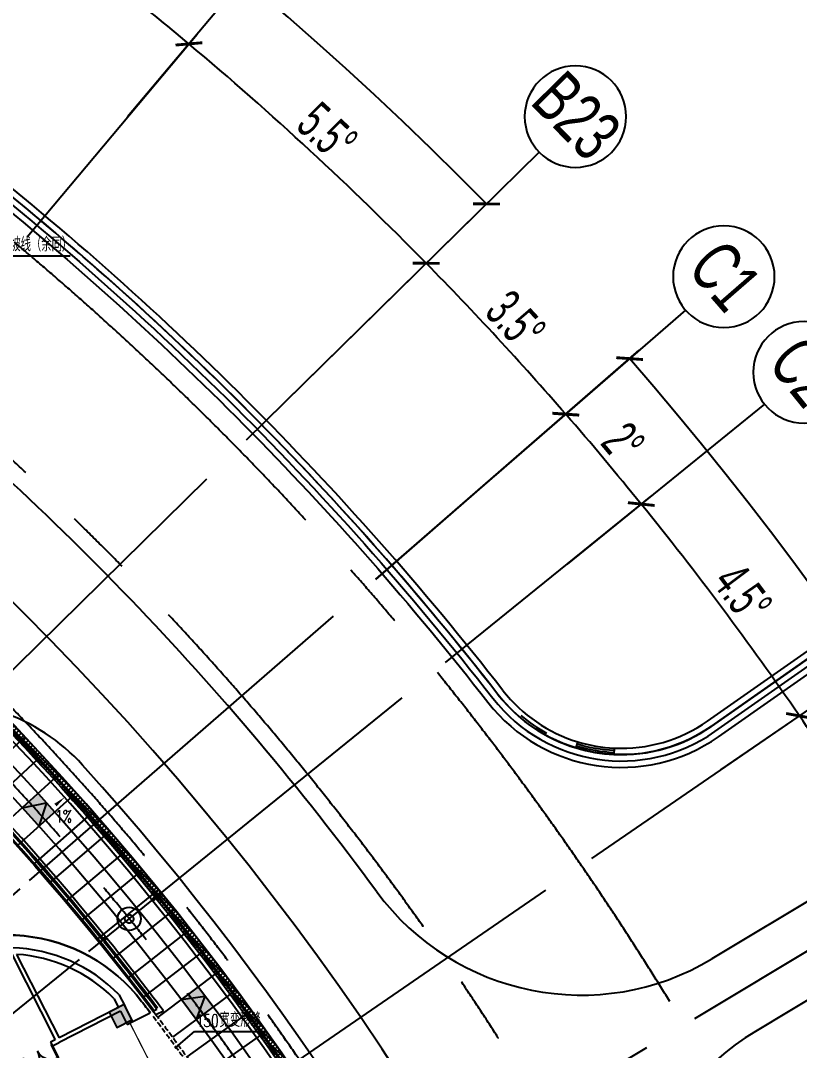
# Model space of a CAD drawing. Extents: x 1962160 to 37842216, y -162679 to 2997677.
# Drawn here: x 37707960 to 37744776, y 2831185 to 2879859 of the extents above; entities that cross this region are included whole.
import ezdxf
from ezdxf.enums import TextEntityAlignment as Align

# ---------------------------------------------------------------- set-up
doc = ezdxf.new("R2010")
doc.units = 0
doc.header["$LTSCALE"] = 1000
for name, pattern in [('__DASH', [0.35, 0.25, -0.1]), ('CENTER', [2, 1.25, -0.25, 0.25, -0.25]), ('CENTER2', [28.575000000000003, 19.05, -3.175, 3.175, -3.175]), ('DASH', [0.35, 0.25, -0.1]), ('HIDDEN', [0.375, 0.25, -0.125])]:
    doc.linetypes.add(name, pattern=pattern)
doc.layers.get('0').update_dxf_attribs({"color": 8})
doc.layers.get('Defpoints').update_dxf_attribs({"color": 8})
for name, color, linetype in [('#幕墙线-平面', 8, 'Continuous'), ('#标注', 8, 'Continuous'), ('#虚线', 8, 'HIDDEN'), ('#轴线', 8, 'CENTER2'), ('1-WIN-1', 8, 'Continuous'), ('A-AL-E', 8, 'Continuous'), ('A-COLS-PLAN-C', 8, 'DASH'), ('A-COLS-PLAN-S', 8, 'DASH'), ('A-DETL-ALUM', 8, 'Continuous'), ('A-DIMS-LEAD', 8, 'Continuous'), ('A-DIMS-SYMB', 8, 'Continuous'), ('A-FLOR', 8, 'Continuous'), ('A-FLOR-UNDR', 8, '__DASH'), ('A-GRID', 8, 'CENTER'), ('A-HATH', 8, 'Continuous'), ('A-NOTE', 8, 'Continuous'), ('A-ROOF-DRAN', 8, 'Continuous'), ('A-STRS-HRAL', 8, 'Continuous'), ('COLUMN', 8, 'Continuous'), ('DIM', 8, 'Continuous'), ('G-ACCS', 8, 'Continuous'), ('PUB_HATCH', 8, 'Continuous'), ('周边建筑', 8, 'Continuous'), ('建-填充', 8, 'Continuous'), ('水-雨水-压力流-标识', 8, 'Continuous')]:
    doc.layers.add(name, color=color, linetype=linetype)
doc.layers.add('A-X-CHEK', color=8, linetype='Continuous', plot=False)
doc.styles.add('#文字', font='jrs.shx', dxfattribs={"width": 0.7, "bigfont": 'hztxt.shx'})
doc.styles.add('_TCH_DIM', font='SIMPLEX', dxfattribs={"bigfont": 'GBCBIG'})
doc.styles.add('JHZX', font='jrs.shx', dxfattribs={"width": 0.6, "bigfont": 'jhz.shx'})
doc.dimstyles.new('JZBZ-600', dxfattribs={"dimscale": 600, "dimtxt": 3, "dimasz": 1.5, "dimexe": 1, "dimexo": 1, "dimgap": 0.5, "dimtad": 1, "dimdec": 0, "dimdsep": 46, "dimtxsty": 'JHZX', "dimblk1": 'ARCHTICK', "dimblk2": 'ARCHTICK', "dimsah": 1, "dimcen": 0, "dimclrd": 1, "dimclre": 1, "dimclrt": 2, "dimadec": 1, "dimazin": 2, "dimtfac": 1, "dimtdec": 0, "dimtix": 1, "dimtmove": 0, "dimatfit": 3, "dimfxl": 1, "dimtolj": 1, "dimlwd": -1, "dimlwe": -1, "dimarcsym": 1})
pattern_1 = [(45, (0, 0), (-112.2532015133644, 112.2532015133644), []), (135, (0, 0), (-112.2532015133644, -112.2532015133644), [])]

# ---------------------------------------------------------------- blocks, each defined once
blk = doc.blocks.new('排水沟区域')
at = {"layer": 'A-HATH'}
h = blk.add_hatch(dxfattribs=at)
h.set_pattern_fill('ANSI37', color=256, scale=100)
h.set_pattern_definition(pattern_1)
edge = h.paths.add_edge_path()
edge.add_line((35729033.68606672, 3020353.282818556), (35729384.57766199, 3020074.115897257))
edge.add_arc((35730022.0447757, 3020201.141770407), 649.9999180864652, 191.2695195402036, 231.0610937240625)
edge.add_arc((35647972.51225663, 2918657.177439705), 129899.9999999272, 39.022065275472414, 51.0611029031686, ccw=False)
edge.add_line((35748892.28277585, 3000444.767686203), (35748620.28132591, 3000224.505956438))
edge.add_arc((35647972.51206788, 2918657.177250701), 129550.0002655631, 39.02212514179715, 51.06110291556761)
edge.add_arc((35730022.04477566, 3020201.141770385), 999.9999180451573, 171.2489754024356, 231.0610937257637, ccw=False)
h = blk.add_hatch(dxfattribs=at)
h.set_pattern_fill('ANSI37', color=256, scale=100)
h.set_pattern_definition(pattern_1)
edge = h.paths.add_edge_path()
edge.add_arc((35778214.13878883, 2927624.965237803), 650.0000000036937, 183.9388823932484, 223.5627937521552, ccw=False)
edge.add_arc((35647972.51225553, 2918657.177440425), 129900.0000000662, 3.938884257588553, 38.97795766836391)
edge.add_line((35748955.2148303, 3000367.053102507), (35748683.21338074, 3000146.791373039))
edge.add_arc((35647972.51225566, 2918657.17744047), 129549.9999999376, 3.938884257573193, 38.97789835857748, ccw=False)
edge.add_arc((35778214.13878738, 2927624.965258901), 1000.000000002873, 183.938884257331, 243.7486610001553)
edge.add_arc((35647972.50986589, 2918657.177302167), 130050.0023937305, 3.558072409215487, 3.756253554398149)
for points in [[(35729033.68606672, 3020353.282818556), (35729384.57766199, 3020074.115897257, 0.1753894263607352), (35729613.52543467, 3019695.561073073, -0.05257858242785533), (35748892.28277585, 3000444.767686203), (35748620.28132591, 3000224.505956438, 0.05257832054385799), (35729393.5534541, 3019423.325278653, -0.2670707385684391)], [(35777743.13609562, 2927177.018295643, -0.1746354518207903), (35777565.67415892, 2927580.315223805, 0.1540892544204838), (35748955.2148303, 3000367.053102507), (35748683.21338074, 3000146.791373039, -0.1540889894882649), (35777216.50089744, 2927556.272897216, 0.2670597927759777), (35777771.82913741, 2926728.102853881, 0.0008647285902376794)]]:
    blk.add_lwpolyline(points, format="xyb", close=True, dxfattribs=at)
blk = doc.blocks.new('A$C58e34137')
at = {"layer": 'A-X-CHEK'}
blk.add_blockref('排水沟区域', (-35647972.51433039, -2918657.17947907), dxfattribs=at)
blk = doc.blocks.new('雨水')
at = {"layer": 'A-DIMS-SYMB'}
blk.add_lwpolyline([(35743403.9448256, 3004120.425162487, 0, 0, 0), (35744381.93046845, 3004946.882905222, 0, 160, 0), (35743923.65188041, 3004559.609441455, 0, 0, 0)], format="xyseb", dxfattribs=at)
at = {"layer": 'A-DIMS-SYMB', "style": '_TCH_DIM', "width": 0.7058823529411765}
blk.add_text('1%', height=595, dxfattribs=at).set_placement((35743908.73297078, 3003726.689965641))
blk = doc.blocks.new('1100')
at = {"layer": 'A-DETL-ALUM', "ltscale": 0.3}
blk.add_circle((35572079.41488183, 2737404.62498665), 550, dxfattribs=at)
blk = doc.blocks.new('_YZHK')
blk.add_circle((0, 0), 0.5)
blk = doc.blocks.new('ASDFASD')
at = {"layer": 'A-COLS-PLAN-C', "ltscale": 0.3, "xscale": 400, "yscale": 400, "zscale": 400}
blk.add_blockref('_YZHK', (35747408.33802408, 2999178.721475195), dxfattribs=at)
blk = doc.blocks.new('$DorLib2D$00000002')
at = {"layer": '1-WIN-1'}
for p, q in [((-0.5000000000002274, 1.70530256582424e-13), (-0.5, 0.4875000000000114)), ((-0.4750000000001364, 0.4875000000002387), (-0.5, 0.4875000000000114)), ((-0.4750000000001364, 1.70530256582424e-13), (-0.4750000000001364, 0.4875000000002387)), ((0.4749999999999091, 5.684341886080801e-14), (0.4749999999999091, 0.4875000000001251)), ((0.4749999999999091, 0.4875000000001251), (0.4999999999997726, 0.4875000000001251)), ((0.5, -5.684341886080801e-14), (0.4999999999997726, 0.4875000000001251)), ((-0.5000000000002274, 1.70530256582424e-13), (-0.4750000000001364, 1.70530256582424e-13)), ((0.5, -5.684341886080801e-14), (0.4749999999999091, 5.684341886080801e-14))]:
    blk.add_line(p, q, dxfattribs=at)
for centre, start, end in [((-0.4875000000001819, 5.684341886080801e-14), 0, 88.53071642340379), ((0.4874999999999545, 5.684341886080801e-14), 91.46928357659621, 180)]:
    blk.add_arc(centre, 0.4875, start, end, dxfattribs=at)
blk = doc.blocks.new('$DorLib2D$00000213')
at = {"const_width": 0.02}
blk.add_lwpolyline([(0.5, 3.552713678800501e-15), (-0.5, 3.552713678800501e-15)], dxfattribs=at)
blk = doc.blocks.new('_FZH')
blk.add_lwpolyline([(-0.5, -0.5), (0.5, -0.5), (0.5, 0.5), (-0.5, 0.5)], close=True)
at = {"layer": 'PUB_HATCH'}
blk.add_solid([(-0.5, -0.5), (0.5, -0.5), (-0.5, 0.5), (0.5, 0.5)], dxfattribs=at)
blk = doc.blocks.new('567')
at = {"layer": '周边建筑'}
for p, q in [((-51321.15015997738, 114072.7380995154), (-51545.86353334785, 114974.0142131075)), ((-51321.15026596934, 114072.7380995071), (-52097.38726787269, 113879.2004780918)), ((-51248.57369728386, 113781.6493816227), (-51321.15026596934, 114072.7380995071)), ((-52710.16658159345, 113726.4174356167), (-52097.38726787269, 113879.2004780918)), ((-52592.36479844153, 113446.6046301355), (-52121.84027182311, 113563.9195706467)), ((-52121.84027182311, 113563.9195706467), (-51359.30774265528, 110505.5686414614)), ((-51927.78112657368, 113612.3039497659), (-51248.57369728386, 113781.6493816227)), ((-51927.78112657368, 113612.3039497659), (-51141.05640783906, 110456.9234479517)), ((-55652.68287850916, 109435.1099933833), (-51359.30774265528, 110505.5686414614)), ((-55714.53716638684, 109213.5652614534), (-51310.92336354405, 110311.5094962046)), ((-51310.92336354405, 110311.5094962046), (-51250.68172588199, 110069.8934845026)), ((-51250.68172588199, 110069.8934845026), (-51056.62258064002, 110118.2778636217)), ((-51056.62258064002, 110118.2778636217), (-51141.05640783906, 110456.9234479517))]:
    blk.add_line(p, q, dxfattribs=at)
blk.add_lwpolyline([(-1000.000047206879, 78693.64650280029, 0.09823597983159359), (-30965.43680980057, 72352.13696346432, -0.3897332673818137), (-41176.71125628054, 75951.09248797549), (-55909.5970331952, 103659.6206795126, -0.4324632496197498), (-52157.61061988026, 114697.7927182019, -0.001331782950355408), (-51545.86354148388, 114974.0142456815, -0.001331782950355408)], format="xyb", dxfattribs=at)
for centre, radius, start, end in [((-2.201646566390991e-05, -4.607392475008965e-05), 126000, 114.1479436892948, 114.4531655879853), ((-48846.01633822918, 107415.3931091577), 8000, 114.4531655879853, 207.9999997643384), ((-48845.67229306698, 107415.2145893951), 7400.378197910908, 121.4800916240163, 165.2924198746532), ((-48845.67229306698, 107415.2145893951), 7100.378197910911, 121.8485023535207, 163.4724015766014)]:
    blk.add_arc(centre, radius, start, end, dxfattribs=at)
at = {"layer": 'COLUMN', "xscale": 800.0000000003402, "yscale": 800.0000000003402, "zscale": 800.0000000003402, "rotation": 13.99999999997211}
blk.add_blockref('_FZH', (-51709.52971182764, 113563.6586310901), dxfattribs=at)
at = {"layer": '周边建筑'}
for name, p, xscale, yscale, zscale, rotation in [('$DorLib2D$00000213', (-49829.4183922112, 114290.0765839666), -3000, 3000, -3000, 13.99999999998196), ('$DorLib2D$00000002', (-50972.21073156595, 109366.3638793533), -1500, 1499.999999999999, 200, 283.9999999999778)]:
    blk.add_blockref(name, p, dxfattribs=dict(at, xscale=xscale, yscale=yscale, zscale=zscale, rotation=rotation))
blk = doc.blocks.new('1234')
at = {"layer": '周边建筑'}
for p, q in [((47448.81731022336, 147974.0846800357), (50455.31503990851, 157227.1332472637)), ((47163.50035533123, 148066.7897783592), (50128.9224952776, 157193.4206792414)), ((44410.22632863931, 144394.2798205391), (44579.20776127465, 144146.3982451335)), ((42960.70401920751, 143313.9402962551), (42857.33760314435, 143595.5701668859))]:
    blk.add_line(p, q, dxfattribs=at)
for points in [[(899.9999998621643, 147897.2616378292, -0.06424754974339256), (38411.22599733435, 142825.0248288214, 0.3992271408683902), (47734.13426394202, 147881.3795785159), (62643.80696957186, 193768.6338093206, 0.4257611201714258), (57410.8051248882, 203558.9581788629, 0.1695890934855462), (-81790.47026674077, 195045.0434476584, 0.4257611201712679), (-85791.3257065732, 184689.9521724582), (-65400.53789663129, 140961.7665993124, 0.3992271408685563), (-55530.9065411333, 137079.2778602466, -0.09498676638333799), (-899.9999992009252, 147897.2616378367)], [(3507.282386738807, 147308.2532562092, 0.01190288189879027), (-3507.282390698791, 147308.2532562315), (-3529.532858530059, 148157.964341335, 0.09051536275890958), (-55643.5452967938, 137357.3291338012, -0.3992271408685528), (-65128.64556051977, 141088.5520778373), (-85519.43337046169, 184816.737650983, -0.425761120171263), (-81674.45541529916, 194768.3838115633, -0.08617948601408663), (-11230.48231103458, 210901.2002502978), (-9979.055130984634, 202999.9999966249), (9979.055131915957, 202999.9999895692), (11230.48231178708, 210901.2002502382, -0.05548064099764077), (57329.37135875039, 203270.2220680118, -0.4257611201714432), (62358.49001468346, 193861.3389076069), (47448.81730905734, 147974.0846768022, -0.3992271408683997), (38489.13923465274, 143114.7307615206, 0.0597972305577292), (3529.532854573801, 148157.9643414542), (3507.2932679113, 147308.6687912941)], [(3863.717568093911, 147549.4211663455, -0.05920472133920898), (38333.31276001595, 142535.3188961297, 0.3992271408683867), (48019.45121883228, 147788.6744801998), (62929.12392446026, 193675.9287109822, 0.4257611201714161), (57492.23889102228, 203847.6942897588, 0.004818874958291998), (53552.5664362926, 204917.9412058592)]]:
    blk.add_lwpolyline(points, format="xyb", dxfattribs=at)
for centre, radius, start, end in [((2.793967723846436e-08, -7.748603820800781e-07), 148500.0000006694, 74.94709779040693, 89.07328136143701), ((2.980232238769531e-08, -7.748603820800781e-07), 148200.0000006699, 74.94709779040693, 89.07281279015125), ((40410.99908962846, 150260.8104384243), 7100.000000007586, 304.2823427948584, 341.9999999829247), ((40410.99908963032, 150260.8104384243), 7400.000000008174, 304.2823427948584, 341.9999999829247), ((40410.99908962846, 150260.8104384318), 7100.000000008795, 290.1546166583761, 304.2823427948584), ((40410.99908963032, 150260.8104384243), 7200.000000007875, 290.1546166583761, 304.2823427948584), ((40410.99908962846, 150260.8104384243), 7300.000000006954, 290.1546166583761, 304.2823427948584), ((40410.99908963032, 150260.8104384243), 7400.000000007718, 290.1546166583761, 304.2823427948584), ((40410.99908963032, 150260.8104384243), 7100.000000007668, 254.9470977904069, 290.1546166583761), ((40410.99908963032, 150260.8104384243), 7400.000000008165, 254.9470977904069, 290.1546166583761), ((40410.99908846803, 150260.8104351833), 7300.00000001006, 266.4497156707556, 278.0528988446976)]:
    blk.add_arc(centre, radius, start, end, dxfattribs=at)
blk = doc.blocks.new('总体道路0521')
at = {"layer": 'G-ACCS'}
for p, q in [((35648146.61824335, 2918764.123875077), (35648099.49496652, 2918735.809353795)), ((35648148.67839566, 2918760.695205878), (35648101.55511883, 2918732.380684596))]:
    blk.add_line(p, q, dxfattribs=at)
for centre, radius, start, end in [((35647972.51118848, 2918657.176535503), 223.8000000007542, 2.615028490091015, 87.02539691564355), ((35647972.51118848, 2918657.176535503), 137.9999999943868, 36.35538537225273, 51.35454212765026), ((35648063.06512173, 2918738.932178572), 9, 42.07717189144375, 71.69792694114393), ((35647972.51118848, 2918657.176535503), 130.9999999943868, 3.653077652685774, 42.07717189144375), ((35648093.31450962, 2918746.095361404), 12, 216.3553853722527, 300.9998813347739), ((35648107.73557572, 2918722.094676988), 12, 120.999881334774, 205.644494469657)]:
    blk.add_arc(centre, radius, start, end, dxfattribs=at)
blk = doc.blocks.new('A$C06ac024f')
at = {"layer": 'A-AL-E'}
for points in [[(146966.1108442098, 9139.118675829377), (130293.5131061152, 8119.378913449589, -0.411971783023191), (129393.6296410561, 8909.40498467395, 0.2085567122118536), (81515.31024506688, 100882.8259750819, -0.4119750127441655), (81384.31683558226, 102073.1150699067), (91782.78928811848, 115145.4842241406)], [(146953.5622105077, 9338.72490592394), (130281.3033982068, 8319.005873133894, -0.4119717830233011), (129593.1572190449, 8923.143457010388, 0.2085567122118591), (81641.00849476457, 101038.3893063087, -0.4119750127432668), (81540.83706398308, 101948.6103788218), (91939.0993520841, 115020.7153262636)], [(77832.6376574561, 97619.5065059471), (78606.48911542445, 98665.30672987876, -0.06256409875518618), (100567.7073898464, 76157.45959757408, -0.06256409875518618)]]:
    blk.add_lwpolyline(points, format="xyb", dxfattribs=at)
for centre, radius, end in [((-0.004684269428253174, 0.00567364227026701), 126199.999999992, 51.52467496121803), ((-0.004684276878833771, 0.005673648323863745), 126199.9999999989, 51.47924650182102)]:
    blk.add_arc(centre, radius, 37.13169287947728, end, dxfattribs=at)
at = {"layer": 'A-DIMS-LEAD'}
for p, q in [((91428.4430501908, 111860.5514444085), (96644.58279332519, 111860.5514444085)), ((101651.8016194403, 74450.72947934316), (102517.6741792709, 75202.04249806516)), ((102517.6741792709, 75202.04249806516), (105808.2505017668, 75202.04249806516))]:
    blk.add_line(p, q, dxfattribs=at)
at = {"layer": 'A-DIMS-LEAD', "const_width": 80}
blk.add_lwpolyline([(101621.5894330293, 74424.514525746, 1), (101682.0138058513, 74476.94443294033, 1)], format="xyb", close=True, dxfattribs=at)
at = {"layer": 'A-FLOR-UNDR'}
for points in [[(100690.2146648839, 75995.414925911, -0.008829933568897764), (103310.9296712726, 72392.50074449647, -0.008829933568897764)], [(100570.4878880084, 75905.05177578982, -0.00882993356890469), (103188.0867053345, 72306.42167782504, -0.00882993356890469)]]:
    blk.add_lwpolyline(points, format="xyb", dxfattribs=at)
at = {"layer": 'A-STRS-HRAL'}
blk.add_line((98379.25544006377, 79601.66192139918), (98223.8260397166, 79475.79807550414), dxfattribs=at)
blk.add_lwpolyline([(100492.3349860236, 81441.47034402424, 0.05257817025972621), (81295.33830808848, 100610.5901454366, -0.2921176999677469), (80885.55372672528, 101835.7996838335, -0.0004314042485968561), (81061.16277576238, 101696.0706465924, 0.2670597938632883), (81421.03655780107, 100766.1534766494, -0.05257832054387845), (100647.7643860355, 81567.33418964641)], format="xyb", close=True, dxfattribs=at)
for points in [[(78451.30993879586, 99044.00465345196, -0.05501179000424401), (98160.89398121834, 79553.51265594037), (98316.32338179648, 79679.37650202028, 0.05542147983757312), (78413.37643884122, 99328.97506747721), (77461.1900897026, 98042.16907019448, -0.0004003704982196715), (77618.10343936086, 97917.99069471657), (78451.30993879586, 99044.00465345243)], [(129813.0462543592, 7846.935393485241, -0.2921176871007272), (129044.4563795775, 8885.362658081576, 0.1540888374545785), (100555.2670410722, 81363.75576079264), (100710.6964408681, 81489.61960624158, -0.1540889894881771), (129243.9839575663, 8899.101130418945, 0.2670597927890374), (129799.3121975809, 8070.931087060366, -0.0004314040462649551), (129813.0462543592, 7846.935393484775)], [(98223.8260397166, 79475.79807550414, -0.008106371880398457), (100748.7292895466, 76249.69487085566, -0.008106371880398457)], [(101052.1459522694, 76179.8281447338, 0.008578342693939032), (98379.25544006377, 79601.66192139918)], [(100567.7073898539, 76157.45959757827, -0.0004025795263250563), (100690.2146648765, 75995.41492590867)]]:
    blk.add_lwpolyline(points, format="xyb", dxfattribs=at)
for points in [[(100567.7073898464, 76157.45959757408), (100748.7247258127, 76249.69254551688)], [(100690.2146648765, 75995.41492590727), (101052.1459522694, 76179.8281447338)]]:
    blk.add_lwpolyline(points, dxfattribs=at)
at = {"xscale": 1000, "yscale": 1000, "zscale": 1000}
blk.add_blockref('总体道路0521', (-35647972511.19448, -2918657176.530752), dxfattribs=at)
at = {"layer": 'A-COLS-PLAN-S'}
blk.add_blockref('ASDFASD', (-35647972.51693987, -2918657.171766797), dxfattribs=at)
at = {"layer": 'A-ROOF-DRAN'}
blk.add_blockref('雨水', (-35647972.51693987, -2918657.171766797), dxfattribs=at)
at = {"layer": '周边建筑'}
for name, p, rotation in [('1234', (-0.004684269428253174, 0.005673641338944435), 322.9999995626877), ('567', (-0.006137371063232422, 0.004641769453883171), 283.0000003899075)]:
    blk.add_blockref(name, p, dxfattribs=dict(at, rotation=rotation))
at = {"layer": '水-雨水-压力流-标识'}
blk.add_blockref('1100', (-35472645.68701974, -2656881.267374276), dxfattribs=at)
at = {"layer": 'A-NOTE', "style": '_TCH_DIM'}
for s, p in [('结构起坡线（余同）', (92363.34808064252, 112070.5514444085)), ('宽变形缝', (103706.7611400634, 75412.04249806516))]:
    blk.add_text(s, height=675.177304964539, dxfattribs=at).set_placement(p)
at = {"layer": 'A-NOTE', "style": '_TCH_DIM', "width": 0.7058823529411765}
blk.add_text('150', height=595, dxfattribs=at).set_placement((102586.7611400634, 75412.04249806516))
blk = doc.blocks.new('A$C41f195f4')
at = {"layer": '建-填充', "ltscale": 10}
h = blk.add_hatch(color=256, dxfattribs=at)
h.dxf.hatch_style = 1
edge = h.paths.add_edge_path()
edge.add_arc((1.490116119384766e-08, -4.093162715435028e-07), 128529.4436855306, 41.73338741296622, 42.2627046230661)
edge.add_line((95120.65947499871, 86440.0256541227), (94380.59145446867, 85767.49362886185))
edge.add_arc((0, -6.05359673500061e-07), 127529.4436856682, 41.73338654166781, 42.26270395520578, ccw=False)
edge.add_line((95168.90122434497, 84891.92686247686), (95915.1503456235, 85557.59363271762))
edge = h.paths.add_edge_path()
edge.add_line((126522.1468379423, -22626.62709206855), (125537.7572491169, -22450.62385626091))
edge.add_arc((2.235174179077148e-08, 3.175809979438782e-07), 127529.4436853002, 349.33135270336044, 349.8606591990783, ccw=False)
edge.add_line((125325.0013060719, -23609.38487775251), (126307.7230193019, -23794.47414262081))
edge.add_arc((7.450580596923828e-09, 3.529712557792664e-07), 128529.4436853262, 349.3313706799934, 349.8606770572167)
edge = h.paths.add_edge_path()
edge.add_line((116525.2958788723, -54237.19493471365), (115618.6726544723, -53815.25378822349))
edge.add_arc((-2.235174179077148e-08, 1.741573214530945e-07), 127529.4436853577, 334.510855149744, 335.0401556971758, ccw=False)
edge.add_line((115116.5989139006, -54881.03188870195), (116019.2856694683, -55311.33018460497))
edge.add_arc((-2.235174179077148e-08, 3.664754331111908e-07), 128529.4436854444, 334.5108757880715, 335.040176263289)
edge = h.paths.add_edge_path()
edge.add_line((122183.9568480402, -39886.0700370525), (121233.3133076951, -39575.78490833752))
edge.add_arc((0, -4.484318196773529e-07), 127529.4436851242, 341.3917796160863, 341.9210830273223, ccw=False)
edge.add_line((120862.540827781, -40694.04417512147), (121810.277470693, -41013.09786588885))
edge.add_arc((-2.235174179077148e-08, 1.052394509315491e-07), 128529.4436853217, 341.3917991804801, 341.9211024972199)
h = blk.add_hatch(color=256, dxfattribs=at)
h.dxf.hatch_style = 1
edge = h.paths.add_edge_path()
edge.add_line((102689.2943369523, 77296.35646408936), (101890.3425372466, 76694.96140109655))
edge.add_arc((0, -4.470348358154297e-08), 127529.4436852917, 36.440213299408185, 36.96953051715428, ccw=False)
edge.add_line((102594.5177145898, 75750.40555392392), (103398.9909574986, 76344.394443959))
edge.add_arc((1.490116119384766e-08, 5.969777703285217e-07), 128529.4436848983, 36.44021619797841, 36.96953321381)
edge = h.paths.add_edge_path()
edge.add_line((111800.9914605096, 63406.27888854314), (110931.1501793787, 62912.94720924925))
edge.add_arc((1.490116119384766e-08, 4.665926098823547e-07), 127529.4436850237, 29.0297765911925, 29.559093163760508, ccw=False)
edge.add_line((111507.6179012284, 61885.45997782005), (112381.9793389365, 62370.73523622565))
edge.add_arc((1.490116119384766e-08, 7.450580596923828e-08), 128529.4436852189, 29.02978228318355, 29.55909865885608)
edge = h.paths.add_edge_path()
edge.add_line((118592.3514175639, 49554.73821237357), (117669.6720352694, 49169.17011487903))
edge.add_arc((-1.490116119384766e-08, 7.078051567077637e-07), 127529.4436850082, 22.148667607154607, 22.677983201797588, ccw=False)
edge.add_line((118118.8838207051, 48080.01967161614), (119045.0856126696, 48457.04784152657))
edge.add_arc((-7.450580596923828e-09, -9.313225746154785e-10), 128529.4436852727, 22.14867580867147, 22.6779912140275)
edge = h.paths.add_edge_path()
edge.add_line((123993.1965276897, 33845.31147573283), (123028.4961834848, 33581.96143025812))
edge.add_arc((7.450580596923828e-09, -5.448237061500549e-08), 127529.4436852718, 14.738259657616311, 15.267573807696408, ccw=False)
edge.add_line((123333.4812146872, 32443.97352575045), (124300.5731565058, 32698.40067966096))
edge.add_arc((4.470348358154297e-08, 7.59027898311615e-08), 128529.4436852017, 14.73827042807922, 15.26758440011191)
at = {"layer": 'DIM', "ltscale": 10}
for points in [[(94380.59145447612, 85767.49362886185), (95523.81857167184, 85994.29038912617), (95168.90122434497, 84891.92686247686)], [(101890.3425372466, 76694.96140109655), (103016.8554814607, 76859.25696202973), (102594.5177145898, 75750.40555392392)]]:
    blk.add_lwpolyline(points, dxfattribs=at)
blk = doc.blocks.new('A$C80b62fe7')
at = {"layer": '#幕墙线-平面'}
for points in [[(218719.7094477937, 197989.2938197274), (201348.7543122098, 196926.8406891157, -0.4119717830239575), (200385.3496613875, 197772.6333065447, 0.2085567122118526), (152529.1790638864, 289703.5068392851, -0.4119750127440977), (152388.9390607923, 290977.8163408032), (163222.968982771, 304597.7436151779)], [(218703.8368275166, 198248.8088673172), (201332.8816919327, 197186.3557367055, -0.4119717830233011), (200644.7355127707, 197790.493320582, 0.2085567122118591), (152692.5867884904, 289905.7391698803, -0.4119750127432668), (152592.4153577089, 290815.9602423934), (163426.4452796876, 304435.8875167696)], [(148675.2131674215, 286641.5102940742), (149609.1664323807, 287903.6756923292, -0.06309906395301663), (171826.559604615, 265181.7729016528, -0.06309906395301663)], [(148884.2159511819, 286486.8563695187), (149658.0674091503, 287532.6565934503, -0.06256409875518618), (171619.2856835723, 265024.8094611457, -0.06256409875518618)]]:
    blk.add_lwpolyline(points, format="xyb", dxfattribs=at)
for radius, start, end in [(128529.4436852644, 333.5022467601689, 195.775796910644), (127529.4436852644, 333.539850647279, 195.7883970499479)]:
    blk.add_arc((71051.57360945642, 188867.3555372115), radius, start, end, dxfattribs=at)
blk = doc.blocks.new('DASWQE')
at = {"layer": '#幕墙线-平面', "ltscale": 10}
for points in [[(94504.4432971254, 89123.06210685289), (91776.25497943163, 86550.22544213524)], [(95323.70692246407, 88246.2514821305), (92571.86780727655, 85698.7269024225)], [(96134.83583875, 87361.91012236755), (93359.58076177537, 84839.91502764169)], [(96937.76082609594, 86470.1134952507), (94139.32662130892, 83973.86310685147)], [(97732.41336467862, 85570.93770468235), (94911.03884411603, 83100.64504695684)], [(98518.72564066947, 84664.45948428614), (95674.65157403052, 82220.33536641253)], [(99296.63055196404, 83750.75619085832), (96430.09964608401, 81333.00918884482)], [(100066.0617139041, 82829.90579776652), (97177.31859204173, 80438.74223666405)], [(100826.9534649923, 81901.9868882955), (97916.24464592338, 79537.61082457891)], [(101579.2408724427, 80967.07864894206), (98646.81474946439, 78629.69185310602)], [(102322.8597377688, 80025.26086265454), (99368.96655747294, 77715.0628019888)], [(103057.7466022074, 79076.61390202912), (100082.6384431496, 76793.80172359804)], [(103783.8387521803, 78121.21872244636), (100787.7695033476, 75865.98723626742)], [(104501.0742246434, 77159.15685516456), (101484.2995637804, 74931.69851757912)], [(105209.3918123245, 76190.51040036231), (102172.1691841632, 73991.01529761637)], [(105908.7310690284, 75215.36202013306), (102851.3196632415, 73044.01785214944)]]:
    blk.add_lwpolyline(points, dxfattribs=at)
at = {"layer": 'DIM', "ltscale": 10}
blk.add_blockref('A$C80b62fe7', (-71047.03888088465, -188862.9763723449), dxfattribs=at)
blk = doc.blocks.new('_ARCHTICK')
at = {"const_width": 0.15}
blk.add_lwpolyline([(-0.5, -0.5), (0.5, 0.5)], dxfattribs=at)
blk = doc.blocks.new('*D153')
at = {"layer": '#标注', "color": 1, "transparency": 16777216}
for p, q in [((36877664.02317618, 2997259.318038465), (36867949.68640679, 2989392.828279302)), ((36883531.84125146, 2989401.295531262), (36873230.22211398, 2982321.27835991))]:
    blk.add_line(p, q, dxfattribs=at)
blk.add_arc((36780603.45404893, 2918661.469190532), 112993.4582867581, 34.49966189491822, 38.99991076836531, dxfattribs=at)
at = {"layer": 'Defpoints', "color": 0, "transparency": 16777216}
for p in [(36878130.31134111, 2997636.909546908), (36884026.31897005, 2989741.136355484), (36872017.37781578, 2985076.950496856), (36780603.45404893, 2918661.469190532)]:
    blk.add_point(p, dxfattribs=at)
at = {"layer": '#标注', "color": 1, "transparency": 16777216, "xscale": 900, "yscale": 900, "zscale": 900}
for p, rotation in [((36868415.97457172, 2989770.419787742), 128.9999107683653), ((36873724.69983258, 2982661.119184135), 304.4996618949182)]:
    blk.add_blockref('_ARCHTICK', p, dxfattribs=dict(at, rotation=rotation))
at = {"layer": '#标注', "color": 2, "transparency": 16777216, "insert": (36872101.65268274, 2986985.883291634), "char_height": 1800, "attachment_point": 5, "rotation": 306.74978633164176, "style": 'JHZX'}
blk.add_mtext('\\A1;4.5°', dxfattribs=at)
blk = doc.blocks.new('*D154')
at = {"layer": '#标注', "color": 1, "transparency": 16777216}
for p, q in [((36874861.74352515, 3000598.950161371), (36865427.87377241, 2992398.21229901)), ((36877664.02317619, 2997259.318038484), (36867949.68640684, 2989392.828279337))]:
    blk.add_line(p, q, dxfattribs=at)
blk.add_arc((36780603.45404905, 2918661.469190421), 112993.458286801, 38.99991076844292, 41.00000000004263, dxfattribs=at)
at = {"layer": 'Defpoints', "color": 0, "transparency": 16777216}
for p in [(36875314.56927329, 3000992.58557876), (36878130.31134111, 2997636.909546921), (36867582.62138331, 2990787.373451298), (36780603.45404905, 2918661.469190421)]:
    blk.add_point(p, dxfattribs=at)
at = {"layer": '#标注', "color": 1, "transparency": 16777216, "xscale": 900, "yscale": 900, "zscale": 900}
for p, rotation in [((36865880.69952054, 2992791.847716404), 131.0000000000426), ((36868415.97457177, 2989770.419787776), 308.9999107684429)]:
    blk.add_blockref('_ARCHTICK', p, dxfattribs=dict(at, rotation=rotation))
at = {"layer": '#标注', "color": 2, "transparency": 16777216, "insert": (36868080.77536781, 2992063.541166579), "char_height": 1800, "attachment_point": 5, "rotation": 309.99995538424366, "style": 'JHZX'}
blk.add_mtext('\\A1;2°', dxfattribs=at)
blk = doc.blocks.new('*D204')
at = {"layer": '#标注', "color": 1, "transparency": 16777216}
for p, q in [((36906773.46082099, 2994470.72689409), (36917488.10196739, 3000908.619802633)), ((36911166.35415187, 2986626.484302228), (36922254.04969401, 2992398.22646237))]:
    blk.add_line(p, q, dxfattribs=at)
blk.add_arc((36780603.45404894, 2918661.469190562), 159093.4582866942, 27.49940312376556, 30.99955601376238, dxfattribs=at)
at = {"layer": 'Defpoints', "color": 0, "transparency": 16777216}
for p in [(36920196.82215957, 2994979.357324004), (36906259.15804596, 2994161.708034478), (36910634.14476585, 2986349.440678541), (36780603.45404894, 2918661.469190562)]:
    blk.add_point(p, dxfattribs=at)
at = {"layer": '#标注', "color": 1, "transparency": 16777216, "xscale": 900, "yscale": 900, "zscale": 900}
for p, rotation in [((36916973.79919236, 3000599.600943021), 120.9995560137624), ((36921721.84030799, 2992121.182838684), 297.4994031237655)]:
    blk.add_blockref('_ARCHTICK', p, dxfattribs=dict(at, rotation=rotation))
at = {"layer": '#标注', "color": 2, "transparency": 16777216, "insert": (36920459.56778278, 2996982.987439226), "char_height": 1800, "attachment_point": 5, "rotation": 299.24947956876326, "style": 'JHZX'}
blk.add_mtext('\\A1;3.5°', dxfattribs=at)
blk = doc.blocks.new('*D205')
at = {"layer": '#标注', "color": 1, "transparency": 16777216}
for p, q in [((36901909.8595733, 3002032.148336047), (36912211.47274758, 3009112.174184008)), ((36906773.460821, 2994470.726894088), (36917488.10196748, 3000908.619802676))]:
    blk.add_line(p, q, dxfattribs=at)
blk.add_arc((36780603.45404898, 2918661.469190508), 159093.4582867896, 30.99955601378286, 34.49971015265694, dxfattribs=at)
at = {"layer": 'Defpoints', "color": 0, "transparency": 16777216}
for p in [(36915277.13015267, 3003359.340677159), (36901415.38214093, 3001692.307095347), (36906259.15804598, 2994161.708034474), (36780603.45404898, 2918661.469190508)]:
    blk.add_point(p, dxfattribs=at)
at = {"layer": '#标注', "color": 1, "transparency": 16777216, "xscale": 900, "yscale": 900, "zscale": 900}
for p, rotation in [((36911716.99531522, 3008772.332943304), 124.4997101526569), ((36916973.79919245, 3000599.600943066), 300.9995560137829)]:
    blk.add_blockref('_ARCHTICK', p, dxfattribs=dict(at, rotation=rotation))
at = {"layer": '#标注', "color": 2, "transparency": 16777216, "insert": (36915417.06130096, 3005375.274719069), "char_height": 1800, "attachment_point": 5, "rotation": 302.7496330832206, "style": 'JHZX'}
blk.add_mtext('\\A1;3.5°', dxfattribs=at)
blk = doc.blocks.new('*D206')
at = {"layer": '#标注', "color": 1, "transparency": 16777216}
for p, q in [((36894992.43163614, 3011295.566417081), (36904706.60124995, 3019162.262592377)), ((36901909.8595733, 3002032.148336053), (36912211.47274757, 3009112.174184006))]:
    blk.add_line(p, q, dxfattribs=at)
blk.add_arc((36780603.45404898, 2918661.469190495), 159093.4582867752, 34.49971015266333, 39.00112823436518, dxfattribs=at)
at = {"layer": 'Defpoints', "color": 0, "transparency": 16777216}
for p in [(36909312.46707123, 3012174.668453947), (36894526.15149467, 3010917.965000665), (36901415.38214093, 3001692.307095351), (36780603.45404898, 2918661.469190495)]:
    blk.add_point(p, dxfattribs=at)
at = {"layer": '#标注', "color": 1, "transparency": 16777216, "xscale": 900, "yscale": 900, "zscale": 900}
for p, rotation in [((36904240.32110848, 3018784.661175964), 129.0011282343652), ((36911716.99531521, 3008772.332943305), 304.4997101526633)]:
    blk.add_blockref('_ARCHTICK', p, dxfattribs=dict(at, rotation=rotation))
at = {"layer": '#标注', "color": 2, "transparency": 16777216, "insert": (36909038.4969584, 3014569.928266795), "char_height": 1800, "attachment_point": 5, "rotation": 306.75041919351423, "style": 'JHZX'}
blk.add_mtext('\\A1;4.5°', dxfattribs=at)
blk = doc.blocks.new('*D207')
at = {"layer": '#标注', "color": 1, "transparency": 16777216}
for p, q in [((36891691.76716415, 3015229.066507844), (36901125.63691695, 3023429.804370239)), ((36894992.43163614, 3011295.566417078), (36904706.60124996, 3019162.262592383))]:
    blk.add_line(p, q, dxfattribs=at)
blk.add_arc((36780603.45404896, 2918661.469190415), 159093.4582868532, 39.00112823438393, 41.00000000000789, dxfattribs=at)
at = {"layer": 'Defpoints', "color": 0, "transparency": 16777216}
for p in [(36903067.65851449, 3020215.627619777), (36891238.94141601, 3014835.431090454), (36894526.15149468, 3010917.965000665), (36780603.45404896, 2918661.469190415)]:
    blk.add_point(p, dxfattribs=at)
at = {"layer": '#标注', "color": 1, "transparency": 16777216, "xscale": 900, "yscale": 900, "zscale": 900}
for p, rotation in [((36900672.8111688, 3023036.168952845), 131.0000000000079), ((36904240.32110849, 3018784.661175966), 309.0011282343839)]:
    blk.add_blockref('_ARCHTICK', p, dxfattribs=dict(at, rotation=rotation))
at = {"layer": '#标注', "color": 2, "transparency": 16777216, "insert": (36903394.35258348, 3021697.327058652), "char_height": 1800, "attachment_point": 5, "rotation": 310.0005641171959, "style": 'JHZX'}
blk.add_mtext('\\A1;2°', dxfattribs=at)
blk = doc.blocks.new('*D64')
at = {"layer": '#标注', "color": 1, "transparency": 16777216}
for p, q in [((36891695.55188898, 3015232.356518981), (36904144.47523779, 3026054.040486193)), ((36900436.30621282, 2833177.681112401), (36913864.71399576, 2823598.411785046))]:
    blk.add_line(p, q, dxfattribs=at)
blk.add_arc((36780603.45404895, 2918661.4691905), 163093.4582867715, 324.4975139136729, 40.99999999998872, dxfattribs=at)
at = {"layer": 'Defpoints', "color": 0, "transparency": 16777216}
for p in [(36891242.72614085, 3014838.721101587), (36780603.45404895, 2918661.4691905), (36941218.33693203, 2890335.941262602), (36899947.85202042, 2833526.124080375)]:
    blk.add_point(p, dxfattribs=at)
at = {"layer": '#标注', "color": 1, "transparency": 16777216, "xscale": 900, "yscale": 900, "zscale": 900}
for p, rotation in [((36903691.64948966, 3025660.405068799), 130.9999999999887), ((36913376.25980336, 2823946.854753019), 234.4975139136729)]:
    blk.add_blockref('_ARCHTICK', p, dxfattribs=dict(at, rotation=rotation))
at = {"layer": '#标注', "color": 2, "transparency": 16777216, "insert": (36944707.88074233, 2926540.40157154), "char_height": 1800, "attachment_point": 5, "rotation": 272.7487569568309, "style": 'JHZX'}
blk.add_mtext('\\A1;76.5°', dxfattribs=at)
blk = doc.blocks.new('*D65')
at = {"layer": '#标注', "color": 1, "transparency": 16777216}
for p, q in [((36885585.70885224, 3021826.640266731), (36894501.77230927, 3030587.565584784)), ((36891688.12593286, 3015224.412512626), (36901122.4203928, 3023424.661779677))]:
    blk.add_line(p, q, dxfattribs=at)
blk.add_arc((36780594.8116881, 2918662.568637662), 159093.4582867041, 40.99703262622133, 44.49716931342408, dxfattribs=at)
at = {"layer": 'Defpoints', "color": 0, "transparency": 16777216}
for p in [(36898519.57522371, 3025454.3221334), (36885157.7378063, 3021406.115851462), (36891235.27979878, 3014830.800547805), (36780594.8116881, 2918662.568637662)]:
    blk.add_point(p, dxfattribs=at)
at = {"layer": '#标注', "color": 1, "transparency": 16777216, "xscale": 900, "yscale": 900, "zscale": 900}
for p, rotation in [((36894073.80126333, 3030167.041169519), 134.4971693134241), ((36900669.57425871, 3023031.049814859), 310.9970326262213)]:
    blk.add_blockref('_ARCHTICK', p, dxfattribs=dict(at, rotation=rotation))
at = {"layer": '#标注', "color": 2, "transparency": 16777216, "insert": (36898307.41146421, 3027463.931788411), "char_height": 1800, "attachment_point": 5, "rotation": 312.7471009698234, "style": 'JHZX'}
blk.add_mtext('\\A1;3.5°', dxfattribs=at)
blk = doc.blocks.new('*D66')
at = {"layer": '#标注', "color": 1, "transparency": 16777216}
for p, q in [((36875208.94290154, 3031419.299421895), (36883243.78802258, 3040994.854960877)), ((36885585.70885225, 3021826.640266735), (36894501.7723093, 3030587.56558482))]:
    blk.add_line(p, q, dxfattribs=at)
blk.add_arc((36780594.81168813, 2918662.568637654), 159093.458286738, 44.49716931343173, 50.00000000012026, dxfattribs=at)
at = {"layer": 'Defpoints', "color": 0, "transparency": 16777216}
for p in [(36890446.53998127, 3033742.220447361), (36874823.27033572, 3030959.672756024), (36885157.73780631, 3021406.115851466), (36780594.81168813, 2918662.568637654)]:
    blk.add_point(p, dxfattribs=at)
at = {"layer": '#标注', "color": 1, "transparency": 16777216, "xscale": 900, "yscale": 900, "zscale": 900}
for p, rotation in [((36882858.11545676, 3040535.22829501), 140.0000000001203), ((36894073.80126336, 3030167.04116955), 314.4971693134317)]:
    blk.add_blockref('_ARCHTICK', p, dxfattribs=dict(at, rotation=rotation))
at = {"layer": '#标注', "color": 2, "transparency": 16777216, "insert": (36889405.03829166, 3036366.975335144), "char_height": 1800, "attachment_point": 5, "rotation": 317.248584656776, "style": 'JHZX'}
blk.add_mtext('\\A1;5.5°', dxfattribs=at)
blk = doc.blocks.new('*D67')
at = {"layer": '#标注', "color": 1, "transparency": 16777216}
for p, q in [((36869183.02070662, 3036212.742543578), (36876706.13094276, 3046195.368068699)), ((36875208.94290153, 3031419.299421892), (36883243.78802259, 3040994.8549609))]:
    blk.add_line(p, q, dxfattribs=at)
blk.add_arc((36780594.8116881, 2918662.568637669), 159093.4582867662, 50.00000000010962, 52.99757538437281, dxfattribs=at)
at = {"layer": 'Defpoints', "color": 0, "transparency": 16777216}
for p in [(36880717.3130904, 3042299.994939703), (36868821.91141528, 3035733.576518375), (36874823.27033572, 3030959.67275602), (36780594.8116881, 2918662.568637669)]:
    blk.add_point(p, dxfattribs=at)
at = {"layer": '#标注', "color": 1, "transparency": 16777216, "xscale": 900, "yscale": 900, "zscale": 900}
for p, rotation in [((36876345.02165143, 3045716.202043492), 142.9975753843728), ((36882858.11545678, 3040535.228295024), 320.0000000001096)]:
    blk.add_blockref('_ARCHTICK', p, dxfattribs=dict(at, rotation=rotation))
at = {"layer": '#标注', "color": 2, "transparency": 16777216, "insert": (36880382.48990907, 3044107.425227325), "char_height": 1800, "attachment_point": 5, "rotation": 321.49878769224193, "style": 'JHZX'}
blk.add_mtext('\\A1;3°', dxfattribs=at)
blk = doc.blocks.new('*D105')
at = {"layer": '#标注', "color": 1, "transparency": 16777216}
for p, q in [((36697228.95972591, 3039962.314867162), (36687878.68758705, 3053567.233559005)), ((36885579.84404776, 3021820.877508908), (36897354.91261559, 3033391.061686594))]:
    blk.add_line(p, q, dxfattribs=at)
blk.add_arc((36780594.81168813, 2918662.568637636), 163093.4582867492, 44.49716931342737, 124.4996298123026, dxfattribs=at)
at = {"layer": 'Defpoints', "color": 0, "transparency": 16777216}
for p in [(36833249.46786097, 3073022.418725839), (36697568.80027325, 3039467.836958271), (36885151.87300182, 3021400.353093639), (36780594.81168813, 2918662.568637636)]:
    blk.add_point(p, dxfattribs=at)
at = {"layer": '#标注', "color": 1, "transparency": 16777216, "xscale": 900, "yscale": 900, "zscale": 900}
for p, rotation in [((36688218.52813439, 3053072.755650114), 214.4996298123025), ((36896926.94156966, 3032970.537271325), 314.4971693134274)]:
    blk.add_blockref('_ARCHTICK', p, dxfattribs=dict(at, rotation=rotation))
at = {"layer": '#标注', "color": 2, "transparency": 16777216, "insert": (36796346.20989023, 3082199.212514472), "char_height": 1800, "attachment_point": 5, "rotation": 354.498399562864, "style": 'JHZX'}
blk.add_mtext('\\A1;80°', dxfattribs=at)
blk = doc.blocks.new('*D109')
at = {"layer": '#标注', "color": 1, "transparency": 16777216}
for p, q in [((36869683.49068973, 3006200.734636957), (36860767.88795693, 2997439.340460731)), ((36874861.74352515, 3000598.950161353), (36865427.87377235, 2992398.212298963))]:
    blk.add_line(p, q, dxfattribs=at)
blk.add_arc((36780603.45404896, 2918661.46919049), 112993.4582867479, 40.99999999998976, 44.50018233427734, dxfattribs=at)
at = {"layer": 'Defpoints', "color": 0, "transparency": 16777216}
for p in [(36870111.43962091, 3006621.281557413), (36875314.56927329, 3000992.585578751), (36864353.58951738, 2994512.879359465), (36780603.45404896, 2918661.46919049)]:
    blk.add_point(p, dxfattribs=at)
at = {"layer": '#标注', "color": 1, "transparency": 16777216, "xscale": 900, "yscale": 900, "zscale": 900}
for p, rotation in [((36861195.8368881, 2997859.88738119), 134.5001823342774), ((36865880.69952049, 2992791.847716361), 310.9999999999898)]:
    blk.add_blockref('_ARCHTICK', p, dxfattribs=dict(at, rotation=rotation))
at = {"layer": '#标注', "color": 2, "transparency": 16777216, "insert": (36864458.15756047, 2996176.207237426), "char_height": 1800, "attachment_point": 5, "rotation": 312.75009116713267, "style": 'JHZX'}
blk.add_mtext('\\A1;3.5°', dxfattribs=at)
blk = doc.blocks.new('*D111')
at = {"layer": '#标注', "color": 1, "transparency": 16777216}
for p, q in [((36874861.74352521, 3000598.950161402), (36862409.03545138, 2989773.976182932)), ((36882278.00955416, 2846131.05704728), (36868845.5192631, 2855713.238666661))]:
    blk.add_line(p, q, dxfattribs=at)
blk.add_arc((36780603.45404898, 2918661.4691905), 108993.4582866235, 324.4975139136607, 40.99999999999096, dxfattribs=at)
at = {"layer": 'Defpoints', "color": 0, "transparency": 16777216}
for p in [(36875314.56927335, 3000992.585578796), (36780603.45404898, 2918661.4691905), (36887940.50926641, 2899731.84884221), (36882766.46374656, 2845782.614079307)]:
    blk.add_point(p, dxfattribs=at)
at = {"layer": '#标注', "color": 1, "transparency": 16777216, "xscale": 900, "yscale": 900, "zscale": 900}
for p, rotation in [((36862861.86119953, 2990167.611600326), 130.999999999991), ((36869333.9734555, 2855364.795698687), 234.4975139136607)]:
    blk.add_blockref('_ARCHTICK', p, dxfattribs=dict(at, rotation=rotation))
at = {"layer": '#标注', "color": 2, "transparency": 16777216, "insert": (36890670.12673368, 2923945.957177582), "char_height": 1800, "attachment_point": 5, "rotation": 272.7487569568263, "style": 'JHZX'}
blk.add_mtext('\\A1;76.5°', dxfattribs=at)
blk = doc.blocks.new('*U246')
blk.add_line((20, 4.898587196589413e-16), (0, 0))
blk.add_circle((24, 0), 4)
at = {"style": 'JHZX', "width": 0.75}
blk.add_attdef('AXES', text='', height=4, dxfattribs=at).set_placement((23.99999999999997, 0), align=Align.MIDDLE_CENTER)
blk = doc.blocks.new('*U247')
blk.add_line((-8.960830237663566e-17, -20), (0, 0))
blk.add_circle((0, -24), 4)
at = {"style": 'JHZX', "width": 0.75}
blk.add_attdef('AXES', text='', height=4, dxfattribs=at).set_placement((0, -24), align=Align.MIDDLE_CENTER)
blk = doc.blocks.new('DOTE-11')
at = {"layer": '#虚线', "ltscale": 20}
for radius, end in [(117099.9999999995, 50.90588039648975), (109299.9999999995, 50.72061515791979), (101499.9999999995, 50.50683943095017)]:
    blk.add_arc((36780598.51695531, 2918657.177440438), radius, 329.9999999848261, end, dxfattribs=at)
at = {"layer": '#轴线'}
for p, q in [((36870111.44832414, 3006621.290110093), (36885161.03280129, 3021410.475586817)), ((36875314.5692735, 3000992.585578836), (36891238.94141602, 3014835.431090378)), ((36878130.3351184, 2997636.886517273), (36894528.11490496, 3010915.546768274)), ((36884026.35362762, 2989741.160174586), (36901415.41620734, 3001692.331773557)), ((36888173.01319367, 2983294.455841731), (36906259.24323826, 2994161.75922222))]:
    blk.add_line(p, q, dxfattribs=at)
for radius, end in [(146599.9999999995, 183.9998103525153), (138799.9999999995, 210.1884172151102), (130399.9999999995, 210.3293811306592), (127949.9999999995, 210.3740096847854)]:
    blk.add_arc((36780598.51695531, 2918657.177440438), radius, 324.4999999903098, end, dxfattribs=at)
blk = doc.blocks.new('ZW-5001')
at = {"layer": '#标注'}
ref = blk.add_blockref('*U247', (36872550.87586828, 3042923.091180604), dxfattribs=dict(at, xscale=-600.0000000000003, yscale=600.0000000000003, rotation=143.4975823897009))
ref.add_attrib('AXES', 'B21', dxfattribs={"layer": '0', "height": 2399.999999999996, "rotation": 323.4975821508461, "style": '#文字', "width": 0.7}).set_placement((36881164.40095903, 3054562.57508262), align=Align.MIDDLE_CENTER)
ref = blk.add_blockref('*U247', (36879960.28433103, 3037081.727640245), dxfattribs=dict(at, xscale=-600.0000000000002, yscale=600.0000000000002, rotation=140.0000000001175))
ref.add_attrib('AXES', 'B22', dxfattribs={"layer": '0', "height": 2399.999999999996, "rotation": 319.9999997572538, "style": '#文字', "width": 0.7}).set_placement((36889267.84891914, 3048174.05117648), align=Align.MIDDLE_CENTER)
ref = blk.add_blockref('*U247', (36890857.96917246, 3027007.533010244), dxfattribs=dict(at, xscale=-600.0000000000003, yscale=600.0000000000003, rotation=134.4959121851209))
ref.add_attrib('AXES', 'B23', dxfattribs={"layer": '0', "height": 2399.999999999996, "rotation": 314.4959119436647, "style": '#文字', "width": 0.7}).set_placement((36901186.55975045, 3037155.962281146), align=Align.MIDDLE_CENTER)
ref = blk.add_blockref('*U247', (36897277.26426758, 3020083.192062763), dxfattribs=dict(at, xscale=-600.0000000000003, yscale=600.0000000000003, rotation=131.0045872396261))
ref.add_attrib('AXES', 'C1', dxfattribs={"layer": '0', "height": 2399.999999999996, "rotation": 311.0045869909653, "style": '#文字', "width": 0.7}).set_placement((36908204.69838213, 3029583.801709854), align=Align.MIDDLE_CENTER)
ref = blk.add_blockref('*U247', (36900745.19616188, 3015950.184608741), dxfattribs=dict(at, xscale=-600.0000000000003, yscale=600.0000000000003, rotation=128.9993143371684))
ref.add_attrib('AXES', 'C2', dxfattribs={"layer": '0', "height": 2399.999999999996, "rotation": 308.9993140893142, "style": '#文字', "width": 0.7}).set_placement((36911998.37873349, 3025062.609204008), align=Align.MIDDLE_CENTER)
ref = blk.add_blockref('*U246', (36907998.37006745, 3006238.13825796), dxfattribs=dict(at, xscale=600.0000000000002, yscale=600.0000000000002, rotation=34.41504794901741))
ref.add_attrib('AXES', 'C3', dxfattribs={"layer": '0', "height": 2400, "rotation": 34.41504809593602, "style": '#文字', "width": 0.7}).set_placement((36919877.86734467, 3014376.783373083), align=Align.MIDDLE_CENTER)
for base, center, p1, p2, picture, middle in [((36833249.46786097, 3073022.418725839), (36780594.81168813, 2918662.568637637), (36885151.87300182, 3021400.353093639), (36697568.80027326, 3039467.83695827), '*D105', (36796346.20989022, 3082199.212514473)), ((36880717.3130904, 3042299.994939703), (36780594.8116881, 2918662.568637669), (36874823.27033572, 3030959.67275602), (36868821.91141528, 3035733.576518372), '*D67', (36880382.48990907, 3044107.425227325)), ((36890446.53998127, 3033742.220447361), (36780594.81168813, 2918662.568637654), (36885157.73780631, 3021406.115851464), (36874823.27033572, 3030959.67275602), '*D66', (36889405.03829166, 3036366.975335144)), ((36898519.57522371, 3025454.3221334), (36780594.81168811, 2918662.568637661), (36891235.27979879, 3014830.800547804), (36885157.73780631, 3021406.115851461), '*D65', (36898307.41146421, 3027463.931788405)), ((36941218.33693203, 2890335.941262602), (36780603.45404896, 2918661.469190501), (36899947.85202043, 2833526.124080375), (36891242.72614085, 3014838.721101587), '*D64', (36944707.88074233, 2926540.401571544)), ((36903067.65851449, 3020215.627619777), (36780603.45404896, 2918661.469190415), (36894526.15149467, 3010917.965000665), (36891238.94141601, 3014835.431090452), '*D207', (36903394.35258348, 3021697.327058647)), ((36909312.46707123, 3012174.668453947), (36780603.45404898, 2918661.469190499), (36901415.38214093, 3001692.307095349), (36894526.15149467, 3010917.965000669), '*D206', (36909038.4969584, 3014569.928266795)), ((36915277.13015267, 3003359.340677159), (36780603.45404898, 2918661.469190507), (36906259.15804597, 2994161.70803447), (36901415.38214093, 3001692.30709535), '*D205', (36915417.06130096, 3005375.274719069)), ((36864353.58951738, 2994512.879359465), (36780603.45404897, 2918661.469190493), (36875314.56927329, 3000992.58557875), (36870111.43962091, 3006621.281557415), '*D109', (36864458.15756047, 2996176.207237424)), ((36867582.62138331, 2990787.373451298), (36780603.45404904, 2918661.46919042), (36878130.31134111, 2997636.909546924), (36875314.56927329, 3000992.585578763), '*D154', (36868080.77536782, 2992063.541166581)), ((36887940.50926641, 2899731.84884221), (36780603.45404899, 2918661.4691905), (36882766.46374656, 2845782.614079307), (36875314.56927335, 3000992.585578796), '*D111', (36890670.12673368, 2923945.957177579)), ((36920196.82215957, 2994979.357324004), (36780603.45404895, 2918661.469190563), (36910634.14476585, 2986349.44067854), (36906259.15804596, 2994161.708034475), '*D204', (36920459.56778278, 2996982.987439228)), ((36872017.37781578, 2985076.950496856), (36780603.45404894, 2918661.469190536), (36884026.31897005, 2989741.136355487), (36878130.31134111, 2997636.909546907), '*D153', (36872101.65268274, 2986985.883291634))]:
    dim = blk.add_angular_dim_3p(base=base, center=center, p1=p1, p2=p2, dimstyle='JZBZ-600', dxfattribs=at)
    dim.commit()
    dim.dimension.update_dxf_attribs({"geometry": picture, "text_midpoint": middle})
blk = doc.blocks.new('FDGFH')
at = {"layer": 'A-FLOR'}
blk.add_blockref('ZW-5001', (-36780598.51155947, -2918657.163268261), dxfattribs=at)
at = {"layer": 'A-GRID'}
blk.add_blockref('DOTE-11', (-36780598.51155947, -2918657.163268261), dxfattribs=at)

msp = doc.modelspace()

# ---------------------------------------------------------------- linework, layer by layer
at = {"layer": '#标注', "ltscale": 10}
msp.add_arc((37613670.29957374, 2756893.476689796), 133919.6669144286, 333.9778101328699, 71.90950720445645, dxfattribs=at)

# ---------------------------------------------------------------- block references
at = {"layer": 'A-STRS-HRAL'}
msp.add_blockref('DASWQE', (37613652.56708944, 2756885.970215484), dxfattribs=at)
at = {"layer": 'DIM', "ltscale": 10}
for name, p in [('A$C06ac024f', (37613657.10216346, 2756879.841327364)), ('A$C58e34137', (37613657.09747919, 2756879.847001005)), ('A$C41f195f4', (37613657.10181801, 2756890.34938035))]:
    msp.add_blockref(name, p, dxfattribs=at)
at = {"layer": 'DIM'}
msp.add_blockref('FDGFH', (37613657.09676763, 2756879.827155179), dxfattribs=at)

doc.saveas('drawing.dxf')
